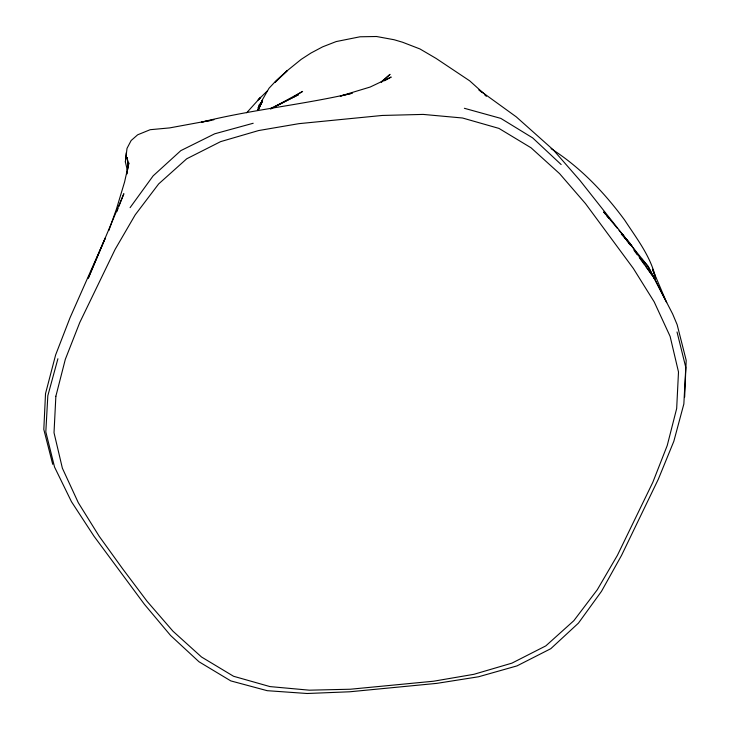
<?xml version="1.0" encoding="UTF-8"?>
<svg xmlns="http://www.w3.org/2000/svg" width="730" height="730" viewBox="0 0 730 730"><rect width="100%" height="100%" fill="white"/><g stroke="black" fill="none" stroke-linecap="round" stroke-linejoin="round"><path stroke-width="1.09" d="M684.649 397.12L686.191 360.346L677.148 324.677L672.659 314L648.185 266.496L619.031 230.288M127.102 172.864L128.006 162.325M127.33 170.126L125.377 162.023L127.011 148.382L131.144 140.525L137.66 134.804L150.17 129.703L169.634 127.905L213.936 119.747M125.377 162.023L126.272 152.725M127.011 173.922L127.376 171.714M127.75 169.506L128.863 162.89L124.593 181.934L116.426 209.127L108.825 230.589M57.907 358.74L47.824 395.733L45.817 431.886L54.54 467.045L71.449 501.665L93.987 536.194L144.403 604.294L170.574 635.474L198.98 661.754L230.789 680.898L267.18 690.68L307.148 693.5L349.716 691.784L436.859 683.362L478.542 676.774L517.004 665.888L550.785 648.696L578.415 623.155L601.474 591.355L621.549 555.366L658.341 479.163L673.827 441.312L683.855 403.973L685.798 367.436L677.02 331.968M116.782 211.718L118.032 208.543M118.871 206.417L123.863 193.715L88.284 278.23L105.303 238.044L70.016 317.796L55.626 354.935L45.516 393.634L43.809 429.432L52.715 464.316M260.984 104.107L257.717 110.057L262.545 100.074L258.356 110.148L262.097 100.329L269.023 88.248L275.986 80.829L287.036 70.837L301.207 59.358L310.916 53.062L322.642 46.839L336.165 41.574L359.999 36.792L376.507 36.5L394.163 39.748L402.549 42.23L419.969 48.965L436.084 58.418L469.682 80.829L483.835 93.577M262.581 100.932L258.037 108.076L261.741 102.848M130.086 207.648L153.145 175.857L180.83 150.626L214.675 133.809L253.191 123.261M246.685 112.748L260.619 97.327L257.59 100.484M262.526 101.114L258.876 105.485L262.499 101.342M258.748 99.262L267.481 90.785M381.452 82.262L390.048 74.35L381.142 81.952M293.916 96.743L302.612 91.414L270.575 109.08M384.473 80.802L391.198 77.042L370.147 87.043L340.363 96.05M274.672 106.963L298.433 94.708L270.456 108.551M340.372 96.114L352.216 93.221C302.32 104.81 251.147 109.692 201.453 122.147L211.271 120.404M464.38 108.296L500.817 118.388L532.69 137.915L561.151 164.542M551.086 148.664C580.231 167.179 604.285 192.455 624.679 220.122C636.569 238.345 650.576 256.166 655.604 277.765M626.532 240.371L629.926 243.273L621.339 234.166M481.426 92.017L478.944 89.872L516.265 116.855L553.285 149.86L579.948 180.438L631.915 246.211L655.257 279.608L645.94 266.76M484.738 94.891L486.399 96.323M641.515 258.748L648.185 266.496L666.7 302.621L652.51 269.233L655.485 277.765M603.81 212.065L617.58 228.554M603.783 212.12L605.225 213.872M606.667 215.624L608.829 218.243M621.814 233.974L631.915 246.211L622.654 234.631L629.972 244.732M633.968 250.235L637.29 254.825M639.288 257.58L644.608 264.926M128.17 163.657L127.111 157.488L128.206 164.177M55.863 396.253L54.02 432.717L62.378 468.213L78.311 502.733L99.18 536.258L122.822 569.044L147.077 601.292L172.964 631.204L201.517 657L233.564 676.272L269.972 686.592L309.347 690.178L350.318 689.23L433.593 681.218L473.925 674.301L511.912 663.15L545.812 645.895L573.844 620.683L597.286 589.749L617.407 555.32L652.793 482.366L667.229 445.519L676.673 408.526L678.498 371.971L670.122 336.393L654.189 301.864L633.339 268.43L585.478 203.579L559.582 173.64L531.02 147.77L498.955 128.407L462.537 118.004L423.154 114.409L382.201 115.459L298.953 123.653L258.621 130.551L220.624 141.629L186.716 158.784L158.665 183.923L135.214 214.839L115.121 249.377L79.762 322.514L65.317 359.343L55.863 396.253M279.773 77.654L275.018 82.435L287.036 70.837L279.773 77.654"/></g></svg>
